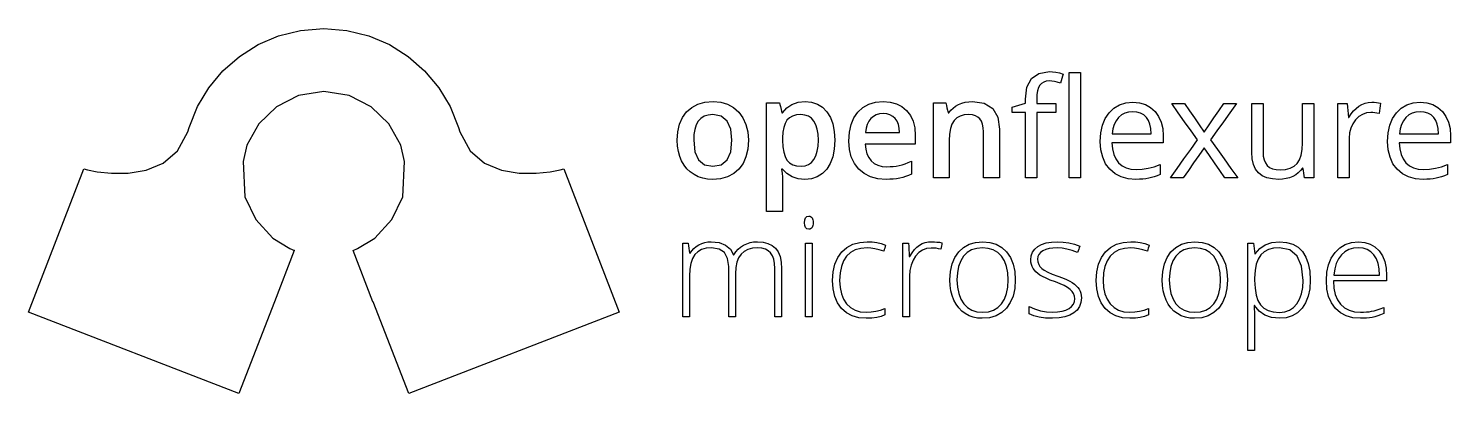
# Model space of a CAD drawing. Extents: x 0 to 184, y -21 to 26.
import ezdxf

# ---------------------------------------------------------------- set-up
doc = ezdxf.new("R2010")
doc.units = 0
doc.layers.get('0').update_dxf_attribs({"linetype": 'CONTINUOUS'})

msp = doc.modelspace()

# ---------------------------------------------------------------- linework, layer by layer
at = {"color": 7}
for points in [[(20.790365, 13.650902), (21.870582, 16.331062), (23.343572, 18.781623), (25.169954, 20.963208), (27.310345, 22.83644), (29.725358, 24.361944), (32.375615, 25.500342), (35.22173, 26.212256), (38.22432, 26.458312), (41.226912, 26.212256), (44.073027, 25.500342), (46.723289, 24.361944), (49.138311, 22.83644), (51.278713, 20.963208), (53.105116, 18.781623), (54.578134, 16.331062), (55.658385, 13.650902), (55.658385, 13.650902), (55.658496, 13.650453), (55.827692, 13.076611), (57.149495, 10.614622), (59.022131, 9.010617), (61.221501, 8.101327), (63.523511, 7.72348), (65.704061, 7.71381), (67.539052, 7.909045), (68.804385, 8.145917), (69.275963, 8.261156), (76.448661, -10.266931), (49.209344, -20.811934), (44.604371, -8.916868), (44.584977, -8.924091), (42.035979, -2.281981), (42.607521, -2.043245), (44.811556, -0.700738), (47.037577, 1.701417), (48.431908, 4.666764), (48.659063, 9.251286), (48.195801, 11.324974), (46.639557, 14.118234), (44.347651, 16.320028), (41.486947, 17.76348), (38.224309, 18.281714), (34.961677, 17.76348), (32.100983, 16.320028), (29.809109, 14.118234), (28.252931, 11.324974), (27.789627, 9.251409), (28.016822, 4.666764), (29.411112, 1.701417), (31.637174, -0.700738), (33.841208, -2.043245), (34.412751, -2.281981), (34.404416, -2.30365), (31.863633, -8.924078), (31.844239, -8.916855), (27.239375, -20.811921), (-0.000018, -10.266921), (7.172678, 8.261168), (7.644256, 8.145929), (8.909589, 7.909056), (10.74458, 7.713822), (12.925129, 7.723492), (15.22714, 8.101338), (17.426513, 9.010629), (19.299149, 10.614634), (20.620951, 13.076622), (20.790256, 13.650464)], [(132.9461, 15.59176), (132.33336, 15.59176), (131.720619, 15.59176), (131.107876, 15.59176), (130.495135, 15.59176), (130.495135, 13.467973), (130.495135, 11.344186), (130.495135, 9.220399), (130.495135, 7.096612), (130.130563, 7.096612), (129.765994, 7.096612), (129.401422, 7.096612), (129.03685, 7.096612), (129.03685, 9.220399), (129.03685, 11.344186), (129.03685, 13.467973), (129.03685, 15.59176), (128.606373, 15.59176), (128.175893, 15.59176), (127.745416, 15.59176), (127.314939, 15.59176), (127.314939, 15.756481), (127.314939, 15.921202), (127.314939, 16.085923), (127.314939, 16.250644), (127.745416, 16.382412), (128.175893, 16.51418), (128.606373, 16.645948), (129.03685, 16.777716), (129.03685, 16.911704), (129.03685, 17.045693), (129.03685, 17.179681), (129.03685, 17.313669), (129.230652, 18.866452), (129.812071, 19.975564), (130.781121, 20.641018), (132.137819, 20.862833), (132.536494, 20.843605), (132.968061, 20.785935), (133.432571, 20.689838), (133.930072, 20.55533), (133.835611, 20.263237), (133.741149, 19.971145), (133.646688, 19.679052), (133.552226, 19.38696), (133.145919, 19.506128), (132.770367, 19.591229), (132.42557, 19.642277), (132.111525, 19.659289), (131.725519, 19.624976), (131.393351, 19.522037), (131.114988, 19.35047), (130.890396, 19.110277), (130.71742, 18.794308), (130.593907, 18.395413), (130.519824, 17.913591), (130.495138, 17.348842), (130.495138, 17.192914), (130.495138, 17.036986), (130.495138, 16.881059), (130.495138, 16.725131), (131.107879, 16.725131), (131.720619, 16.725131), (132.333362, 16.725131), (132.946103, 16.725131), (132.946103, 16.441788), (132.946103, 16.158445), (132.946103, 15.875102)], [(136.161468, 7.096612), (135.796896, 7.096612), (135.432326, 7.096612), (135.067754, 7.096612), (134.703182, 7.096612), (134.703182, 10.514007), (134.703182, 13.931403), (134.703182, 17.348798), (134.703182, 20.766194), (135.067754, 20.766194), (135.432326, 20.766194), (135.796896, 20.766194), (136.161468, 20.766194), (136.161468, 17.348798), (136.161468, 13.931403), (136.161468, 10.514007)], [(93.167539, 11.972424), (93.091209, 10.8474), (92.862233, 9.853034), (92.48063, 8.989326), (91.94641, 8.256276), (91.275945, 7.672107), (90.485838, 7.254804), (89.576077, 7.004397), (88.546644, 6.920921), (87.885516, 6.959375), (87.263938, 7.074716), (86.6819, 7.266911), (86.139382, 7.535926), (85.646924, 7.876939), (85.21483, 8.284898), (84.843136, 8.759817), (84.531875, 9.301715), (84.285868, 9.900186), (84.110166, 10.544806), (84.004759, 11.235557), (83.969627, 11.972424), (84.045377, 13.089224), (84.272647, 14.076426), (84.651469, 14.934048), (85.181877, 15.662106), (85.850121, 16.242463), (86.642427, 16.656983), (87.558795, 16.905684), (88.59923, 16.98858), (89.598563, 16.903757), (90.488037, 16.649278), (91.26768, 16.225127), (91.937528, 15.631286), (92.475632, 14.89367), (92.860013, 14.037967), (93.090656, 13.064207)], [(100.467851, 6.920921), (99.597059, 7.003845), (98.829455, 7.252605), (98.16505, 7.667186), (97.603863, 8.24757), (97.573129, 8.24757), (97.542398, 8.24757), (97.511664, 8.24757), (97.480932, 8.24757), (97.534738, 7.693008), (97.57315, 7.259244), (97.596195, 6.946278), (97.603868, 6.754111), (97.603868, 5.759212), (97.603868, 4.764312), (97.603868, 3.769413), (97.603868, 2.774513), (97.087764, 2.774513), (96.571663, 2.774513), (96.055558, 2.774513), (95.539457, 2.774513), (95.539457, 6.284107), (95.539457, 9.793701), (95.539457, 13.303295), (95.539457, 16.812889), (95.956744, 16.812889), (96.374032, 16.812889), (96.79132, 16.812889), (97.208607, 16.812889), (97.253073, 16.629569), (97.316216, 16.351766), (97.398033, 15.979479), (97.498524, 15.512707), (97.52485, 15.512707), (97.551177, 15.512707), (97.577503, 15.512707), (97.603829, 15.512707), (98.14742, 16.158426), (98.81181, 16.619634), (99.597001, 16.896346), (100.502987, 16.98858), (101.36196, 16.906236), (102.120488, 16.659181), (102.77856, 16.247384), (103.336156, 15.670812), (103.780077, 14.945532), (104.097143, 14.087374), (104.28737, 13.096338), (104.350775, 11.972424), (104.286262, 10.8474), (104.092724, 9.853034), (103.77016, 8.989326), (103.318569, 8.256276), (102.753303, 7.672107), (102.089733, 7.254804), (101.327895, 7.004397)], [(110.992235, 6.920921), (109.920823, 7.003557), (108.9729, 7.251474), (108.148488, 7.664688), (107.447599, 8.243217), (106.888367, 8.9666), (106.488918, 9.814618), (106.249248, 10.787254), (106.169357, 11.884492), (106.243472, 13.011175), (106.465825, 14.010499), (106.836432, 14.882429), (107.355312, 15.626933), (108.003774, 16.222702), (108.763125, 16.648212), (109.633382, 16.903493), (110.614561, 16.98858), (111.526, 16.915573), (112.336427, 16.696531), (113.045841, 16.331421), (113.654239, 15.82021), (114.142292, 15.181127), (114.490923, 14.432183), (114.700116, 13.57341), (114.76985, 12.604842), (114.76985, 12.325939), (114.76985, 12.047036), (114.76985, 11.768134), (114.76985, 11.489231), (113.151195, 11.489231), (111.53254, 11.489231), (109.913888, 11.489231), (108.295234, 11.489231), (108.359554, 10.822952), (108.508382, 10.238457), (108.741737, 9.735778), (109.059636, 9.314948), (109.456601, 8.982453), (109.927141, 8.744998), (110.471238, 8.602548), (111.088874, 8.555072), (111.511995, 8.565227), (111.920248, 8.595688), (112.313646, 8.646456), (112.692204, 8.717531), (113.070233, 8.812238), (113.462004, 8.933879), (113.867491, 9.082423), (114.286654, 9.257837), (114.286654, 8.838329), (114.286654, 8.418822), (114.286654, 7.999314), (114.286654, 7.579806), (113.907843, 7.412906), (113.526779, 7.272369), (113.143496, 7.158179), (112.758024, 7.07032), (112.357826, 7.004959), (111.930109, 6.958272), (111.474901, 6.93026)], [(125.663375, 7.096612), (125.145054, 7.096612), (124.62673, 7.096612), (124.108406, 7.096612), (123.590084, 7.096612), (123.590084, 8.590071), (123.590084, 10.08353), (123.590084, 11.576989), (123.590084, 13.070448), (123.561808, 13.597066), (123.47697, 14.052267), (123.335553, 14.436065), (123.137538, 14.748479), (122.878144, 14.9906), (122.552309, 15.163524), (122.160004, 15.267267), (121.701192, 15.301844), (121.090703, 15.253527), (120.568037, 15.108588), (120.133197, 14.867043), (119.786178, 14.528908), (119.520946, 14.076998), (119.331475, 13.494396), (119.217781, 12.781136), (119.17988, 11.937251), (119.17988, 10.727092), (119.17988, 9.516932), (119.17988, 8.306772), (119.17988, 7.096612), (118.663778, 7.096612), (118.147674, 7.096612), (117.63157, 7.096612), (117.115468, 7.096612), (117.115468, 9.525681), (117.115468, 11.954751), (117.115468, 14.38382), (117.115468, 16.812889), (117.519566, 16.812889), (117.923665, 16.812889), (118.327763, 16.812889), (118.731861, 16.812889), (118.804338, 16.49446), (118.876818, 16.176032), (118.949295, 15.857603), (119.021775, 15.539174), (119.048154, 15.539174), (119.074533, 15.539174), (119.100912, 15.539174), (119.127291, 15.539174), (119.369999, 15.866404), (119.658805, 16.154114), (119.993709, 16.402287), (120.374714, 16.610906), (120.789769, 16.776138), (121.22681, 16.894162), (121.685825, 16.964975), (122.166795, 16.988579), (123.696524, 16.766212), (124.789208, 16.099112), (125.444829, 14.987277), (125.663373, 13.430709), (125.663373, 11.847185), (125.663373, 10.26366), (125.663373, 8.680136)], [(143.321262, 6.920921), (142.310109, 7.002183), (141.41156, 7.245967), (140.625581, 7.652274), (139.952143, 8.221103), (139.412136, 8.934338), (139.026458, 9.773873), (138.795075, 10.739724), (138.717954, 11.831906), (138.78959, 12.936036), (139.004516, 13.920477), (139.36277, 14.785229), (139.864383, 15.530294), (140.486717, 16.129875), (141.207358, 16.558168), (142.026267, 16.815156), (142.943413, 16.900822), (143.801079, 16.826416), (144.564309, 16.603201), (145.233088, 16.231174), (145.807401, 15.710338), (146.268588, 15.067723), (146.59801, 14.330103), (146.795662, 13.497476), (146.861546, 12.569843), (146.861546, 12.339216), (146.861546, 12.108589), (146.861546, 11.877962), (146.861546, 11.647335), (145.203365, 11.647335), (143.545184, 11.647335), (141.887006, 11.647335), (140.228825, 11.647335), (140.298898, 10.850616), (140.465003, 10.156053), (140.727192, 9.563613), (141.085514, 9.073264), (141.53325, 8.688965), (142.063914, 8.414446), (142.677504, 8.249722), (143.37402, 8.19481), (144.149252, 8.235454), (144.92011, 8.357377), (145.686589, 8.56056), (146.448698, 8.844988), (146.448698, 8.519943), (146.448698, 8.194897), (146.448698, 7.869852), (146.448698, 7.544806), (146.067367, 7.389624), (145.696482, 7.258112), (145.336046, 7.150237), (144.986057, 7.065966), (144.623338, 7.002534), (144.224965, 6.957204), (143.79094, 6.929995)], [(151.30675, 12.025184), (150.469997, 13.20017), (149.633247, 14.375157), (148.796494, 15.550144), (147.959744, 16.725131), (148.374812, 16.725131), (148.789879, 16.725131), (149.204945, 16.725131), (149.620012, 16.725131), (150.254737, 15.802711), (150.889462, 14.88029), (151.524187, 13.95787), (152.158912, 13.035449), (152.791459, 13.95787), (153.424006, 14.88029), (154.056554, 15.802711), (154.689101, 16.725131), (155.099771, 16.725131), (155.510442, 16.725131), (155.921115, 16.725131), (156.331785, 16.725131), (155.495032, 15.550144), (154.658282, 14.375157), (153.82153, 13.20017), (152.984779, 12.025184), (153.865453, 10.793041), (154.746127, 9.560898), (155.626803, 8.328755), (156.507476, 7.096612), (156.094586, 7.096612), (155.681693, 7.096612), (155.268803, 7.096612), (154.855913, 7.096612), (154.181662, 8.071792), (153.507411, 9.046972), (152.833163, 10.022152), (152.158912, 10.997331), (151.478088, 10.022152), (150.797263, 9.046972), (150.116439, 8.071792), (149.435616, 7.096612), (149.022726, 7.096612), (148.609833, 7.096612), (148.196943, 7.096612), (147.784053, 7.096612), (148.664726, 8.328755), (149.5454, 9.560898), (150.426076, 10.793041)], [(159.784309, 16.725131), (159.784309, 15.163589), (159.784309, 13.602048), (159.784309, 12.040507), (159.784309, 10.478965), (159.817805, 9.927703), (159.918297, 9.451091), (160.085783, 9.049146), (160.320262, 8.721883), (160.62611, 8.468206), (161.007703, 8.287009), (161.46504, 8.17829), (161.99812, 8.142051), (162.702901, 8.193668), (163.306048, 8.348518), (163.807595, 8.606602), (164.207574, 8.96792), (164.513128, 9.446183), (164.731382, 10.055104), (164.862333, 10.794684), (164.905984, 11.664922), (164.905984, 12.929974), (164.905984, 14.195026), (164.905984, 15.460079), (164.905984, 16.725131), (165.270601, 16.725131), (165.635215, 16.725131), (165.999832, 16.725131), (166.364446, 16.725131), (166.364446, 14.318001), (166.364446, 11.910871), (166.364446, 9.503742), (166.364446, 7.096612), (166.063517, 7.096612), (165.762588, 7.096612), (165.461656, 7.096612), (165.160727, 7.096612), (165.108057, 7.419481), (165.055383, 7.74235), (165.002713, 8.065219), (164.950039, 8.388088), (164.930275, 8.388088), (164.910511, 8.388088), (164.890746, 8.388088), (164.870982, 8.388088), (164.625205, 8.053188), (164.336074, 7.75998), (164.003583, 7.508496), (163.627737, 7.29877), (163.216233, 7.13351), (162.776752, 7.015427), (162.309257, 6.944553), (161.813716, 6.920921), (160.990394, 6.97309), (160.277424, 7.129586), (159.674803, 7.390394), (159.182533, 7.755496), (158.800162, 8.235429), (158.527001, 8.840504), (158.363079, 9.570751), (158.308432, 10.426205), (158.308432, 12.000936), (158.308432, 13.575668), (158.308432, 15.150399), (158.308432, 16.72513), (158.677401, 16.72513), (159.046368, 16.72513), (159.415337, 16.72513)], [(173.849152, 16.900822), (174.16163, 16.894226), (174.457606, 16.87444), (174.737093, 16.841465), (175.00011, 16.795301), (174.949572, 16.457109), (174.899032, 16.118917), (174.848494, 15.780726), (174.797953, 15.442534), (174.50807, 15.500125), (174.23575, 15.541262), (173.980996, 15.565945), (173.743808, 15.574174), (173.180692, 15.514884), (172.659889, 15.337017), (172.181396, 15.040571), (171.745217, 14.625548), (171.38197, 14.122015), (171.122528, 13.560302), (170.966873, 12.940411), (170.914994, 12.262341), (170.914994, 10.970908), (170.914994, 9.679476), (170.914994, 8.388044), (170.914994, 7.096612), (170.550422, 7.096612), (170.185853, 7.096612), (169.821281, 7.096612), (169.456709, 7.096612), (169.456709, 9.503742), (169.456709, 11.910871), (169.456709, 14.318001), (169.456709, 16.725131), (169.757595, 16.725131), (170.05848, 16.725131), (170.359366, 16.725131), (170.66025, 16.725131), (170.701996, 16.279287), (170.743745, 15.833443), (170.785491, 15.3876), (170.827237, 14.941756), (170.844779, 14.941756), (170.862321, 14.941756), (170.879863, 14.941756), (170.897404, 14.941756), (171.179096, 15.384857), (171.488227, 15.774154), (171.824817, 16.109647), (172.188881, 16.391336), (172.575918, 16.614187), (172.981665, 16.773407), (173.406086, 16.868962)], [(180.508341, 6.920921), (179.497188, 7.002183), (178.598637, 7.245967), (177.81266, 7.652273), (177.139222, 8.221103), (176.599189, 8.934338), (176.21345, 9.773873), (175.982006, 10.739724), (175.904858, 11.831906), (175.976518, 12.936036), (176.191487, 13.920477), (176.549749, 14.785229), (177.051287, 15.530294), (177.673699, 16.129875), (178.394347, 16.558168), (179.213269, 16.815156), (180.130492, 16.900822), (180.988134, 16.826416), (181.751322, 16.603201), (182.420093, 16.231174), (182.994477, 15.710338), (183.455667, 15.067723), (183.785087, 14.330103), (183.982738, 13.497476), (184.048622, 12.569843), (184.048622, 12.339216), (184.048622, 12.108589), (184.048622, 11.877962), (184.048622, 11.647335), (182.390441, 11.647335), (180.732261, 11.647335), (179.074083, 11.647335), (177.415902, 11.647335), (177.485897, 10.850616), (177.651992, 10.156053), (177.91417, 9.563613), (178.272416, 9.073264), (178.720253, 8.688965), (179.250949, 8.414446), (179.864507, 8.249722), (180.560924, 8.19481), (181.336257, 8.235454), (182.107165, 8.357377), (182.873666, 8.56056), (183.635777, 8.844988), (183.635777, 8.519943), (183.635777, 8.194897), (183.635777, 7.869852), (183.635777, 7.544806), (183.254444, 7.389624), (182.88354, 7.258112), (182.523051, 7.150237), (182.172962, 7.065966), (181.81034, 7.002534), (181.41202, 6.957204), (180.978014, 6.929995)], [(86.095504, 11.972424), (86.250904, 10.500388), (86.717082, 9.448893), (87.494007, 8.817972), (88.581643, 8.607658), (89.657825, 8.817972), (90.426527, 9.448893), (90.887748, 10.500388), (91.041487, 11.972424), (90.886664, 13.429094), (90.422174, 14.469532), (89.647982, 15.093771), (88.564056, 15.301844), (87.958724, 15.248039), (87.442895, 15.086627), (87.016558, 14.817606), (86.679691, 14.440976), (86.424159, 13.963858), (86.241594, 13.393382), (86.132032, 12.729566)], [(99.967071, 15.301844), (99.393573, 15.256822), (98.902999, 15.121756), (98.495353, 14.896647), (98.170635, 14.581494), (97.922673, 14.167515), (97.745555, 13.645927), (97.639285, 13.016731), (97.603863, 12.279927), (97.603863, 12.203051), (97.603863, 12.126175), (97.603863, 12.0493), (97.603863, 11.972424), (97.639021, 11.146292), (97.744468, 10.442638), (97.920175, 9.861449), (98.166108, 9.402706), (98.491741, 9.054873), (98.906306, 8.80642), (99.409808, 8.657348), (100.002242, 8.607658), (100.50734, 8.662572), (100.950977, 8.827315), (101.333139, 9.101886), (101.653806, 9.486286), (101.907483, 9.972156), (102.08868, 10.551401), (102.197397, 11.224019), (102.233637, 11.990011), (102.197662, 12.757308), (102.089746, 13.425225), (101.909906, 13.993761), (101.658158, 14.462916), (101.336703, 14.829947), (100.947712, 15.092112), (100.491174, 15.249411)], [(110.614561, 15.424949), (110.147042, 15.385967), (109.728381, 15.269021), (109.358594, 15.074112), (109.037697, 14.801238), (108.771084, 14.453671), (108.564362, 14.034702), (108.417487, 13.544364), (108.330405, 12.98269), (109.432958, 12.98269), (110.535508, 12.98269), (111.638061, 12.98269), (112.740612, 12.98269), (112.697718, 13.547958), (112.586778, 14.040209), (112.407798, 14.459425), (112.16078, 14.805591), (111.853266, 15.076536), (111.493057, 15.270088), (111.080156, 15.386231)], [(142.925826, 15.679692), (142.375451, 15.63248), (141.883762, 15.490833), (141.450806, 15.254735), (141.076632, 14.924169), (140.76726, 14.510152), (140.528686, 14.023688), (140.360927, 13.464746), (140.263996, 12.833292), (141.522476, 12.833292), (142.780956, 12.833292), (144.039434, 12.833292), (145.297914, 12.833292), (145.259459, 13.482596), (145.14412, 14.051178), (144.951924, 14.539021), (144.682908, 14.946109), (144.342522, 15.267076), (143.936201, 15.496318), (143.463965, 15.633851)], [(180.112905, 15.679692), (179.562456, 15.63248), (179.070775, 15.490833), (178.637859, 15.254735), (178.263711, 14.924169), (177.954339, 14.510152), (177.715765, 14.023688), (177.548006, 13.464746), (177.451075, 12.833292), (178.709511, 12.833292), (179.967948, 12.833292), (181.226383, 12.833292), (182.484818, 12.833292), (182.44639, 13.482596), (182.331111, 14.051178), (182.138976, 14.539021), (181.869988, 14.946109), (181.529527, 15.267076), (181.123214, 15.496318), (180.651018, 15.633851)], [(100.432677, 1.307347), (100.467282, 1.676334), (100.571083, 1.939917), (100.744068, 2.098078), (100.986217, 2.150802), (101.114913, 2.13706), (101.228835, 2.095844), (101.327969, 2.027171), (101.412297, 1.931058), (101.479514, 1.809704), (101.527568, 1.665302), (101.556423, 1.497849), (101.566054, 1.307347), (101.556423, 1.12015), (101.527568, 0.953767), (101.479514, 0.808246), (101.412297, 0.683636), (101.327969, 0.583664), (101.228835, 0.512276), (101.114913, 0.469455), (100.986217, 0.455186), (100.744068, 0.508438), (100.571083, 0.668205), (100.467282, 0.934503)], [(96.602479, -10.895068), (96.602479, -9.329129), (96.602479, -7.763193), (96.602479, -6.197256), (96.602479, -4.631317), (96.568429, -3.980119), (96.466292, -3.423354), (96.296083, -2.961042), (96.057818, -2.593197), (95.749192, -2.312654), (95.368136, -2.112245), (94.914633, -1.99199), (94.388667, -1.9519), (93.702894, -2.002409), (93.112646, -2.153949), (92.617928, -2.406536), (92.218738, -2.760184), (91.911255, -3.221895), (91.691645, -3.798919), (91.559891, -4.491254), (91.515975, -5.298906), (91.515975, -6.697946), (91.515975, -8.096986), (91.515975, -9.496028), (91.515975, -10.895068), (91.29414, -10.895068), (91.072309, -10.895068), (90.850477, -10.895068), (90.628642, -10.895068), (90.628642, -9.263224), (90.628642, -7.63138), (90.628642, -5.999538), (90.628642, -4.367694), (90.490278, -3.310808), (90.075189, -2.55587), (89.383375, -2.102895), (88.414834, -1.9519), (87.714751, -2.006523), (87.116827, -2.170404), (86.621027, -2.443557), (86.227317, -2.826001), (85.927501, -3.328689), (85.71339, -3.962572), (85.584945, -4.72767), (85.542139, -5.623997), (85.542139, -6.941764), (85.542139, -8.259532), (85.542139, -9.5773), (85.542139, -10.895068), (85.324701, -10.895068), (85.107264, -10.895068), (84.889829, -10.895068), (84.672392, -10.895068), (84.672392, -8.507746), (84.672392, -6.120424), (84.672392, -3.733099), (84.672392, -1.345777), (84.852478, -1.345777), (85.032567, -1.345777), (85.212656, -1.345777), (85.392742, -1.345777), (85.43884, -1.672997), (85.484938, -2.000221), (85.531039, -2.327442), (85.577138, -2.654665), (85.590314, -2.654665), (85.60349, -2.654665), (85.616693, -2.654665), (85.629869, -2.654665), (85.84842, -2.318946), (86.108664, -2.023271), (86.410633, -1.767655), (86.754359, -1.552112), (87.128284, -1.381141), (87.520851, -1.258977), (87.932093, -1.185653), (88.362044, -1.161206), (89.389871, -1.267182), (90.215657, -1.585111), (90.839383, -2.114989), (91.261031, -2.856823), (91.269815, -2.856823), (91.278599, -2.856823), (91.287383, -2.856823), (91.296167, -2.856823), (91.549032, -2.471859), (91.841958, -2.134187), (92.174975, -1.843757), (92.548117, -1.60052), (92.954655, -1.408319), (93.388111, -1.271035), (93.848502, -1.188662), (94.335846, -1.161206), (95.068832, -1.213374), (95.704089, -1.36987), (96.241627, -1.630677), (96.681467, -1.995779), (97.023486, -2.474606), (97.267805, -3.076369), (97.414411, -3.801121), (97.463282, -4.648904), (97.463282, -6.210446), (97.463282, -7.771985), (97.463282, -9.333526), (97.463282, -10.895068), (97.248065, -10.895068), (97.032847, -10.895068), (96.817632, -10.895068)], [(101.425356, -10.895068), (101.207962, -10.895068), (100.990569, -10.895068), (100.773177, -10.895068), (100.555782, -10.895068), (100.555782, -8.507746), (100.555782, -6.120424), (100.555782, -3.733099), (100.555782, -1.345777), (100.773177, -1.345777), (100.990569, -1.345777), (101.207962, -1.345777), (101.425356, -1.345777), (101.425356, -3.733099), (101.425356, -6.120424), (101.425356, -8.507746)], [(108.435926, -11.070759), (107.467908, -10.990051), (106.610782, -10.747912), (105.864562, -10.344327), (105.229263, -9.779283), (104.722009, -9.069935), (104.359668, -8.233196), (104.142249, -7.269062), (104.069772, -6.177534), (104.144993, -5.057114), (104.370658, -4.06794), (104.746766, -3.21001), (105.273316, -2.483326), (105.930528, -1.904899), (106.698627, -1.491737), (107.577633, -1.243838), (108.567561, -1.161206), (109.180368, -1.188109), (109.779985, -1.268815), (110.366413, -1.403324), (110.939649, -1.591638), (110.880358, -1.784916), (110.82107, -1.978194), (110.76178, -2.17147), (110.702492, -2.364748), (110.103428, -2.184104), (109.545027, -2.05509), (109.027272, -1.977694), (108.550149, -1.951897), (107.7249, -2.019707), (107.006152, -2.22314), (106.393901, -2.562191), (105.888147, -3.036864), (105.49232, -3.638902), (105.209586, -4.360074), (105.039946, -5.200409), (104.983399, -6.159945), (105.039946, -7.073871), (105.209586, -7.882898), (105.49232, -8.58706), (105.888147, -9.186389), (106.385646, -9.664846), (106.973156, -10.006621), (107.650709, -10.211697), (108.418339, -10.28006), (109.056903, -10.250969), (109.672398, -10.16368), (110.264813, -10.018181), (110.83413, -9.814454), (110.83413, -10.016524), (110.83413, -10.218595), (110.83413, -10.420665), (110.83413, -10.622735), (110.341632, -10.81872), (109.777765, -10.958729), (109.14253, -11.042748)], [(116.931072, -1.161206), (117.239566, -1.168905), (117.559093, -1.191977), (117.889655, -1.230397), (118.231253, -1.284131), (118.189507, -1.492819), (118.147761, -1.701506), (118.106015, -1.910194), (118.064269, -2.118881), (117.762835, -2.053519), (117.455881, -2.006833), (117.143443, -1.978819), (116.825554, -1.969479), (116.242462, -2.034257), (115.714253, -2.228596), (115.240956, -2.552517), (114.822608, -3.006037), (114.480515, -3.55841), (114.236204, -4.178869), (114.08964, -4.867402), (114.040793, -5.623989), (114.040793, -6.941757), (114.040793, -8.259524), (114.040793, -9.577292), (114.040793, -10.89506), (113.823356, -10.89506), (113.605919, -10.89506), (113.388481, -10.89506), (113.171044, -10.89506), (113.171044, -8.507738), (113.171044, -6.120416), (113.171044, -3.733091), (113.171044, -1.345769), (113.355527, -1.345769), (113.540011, -1.345769), (113.724497, -1.345769), (113.90898, -1.345769), (113.930914, -1.776201), (113.952848, -2.206636), (113.974782, -2.637068), (113.996716, -3.067502), (114.012088, -3.067502), (114.027461, -3.067502), (114.042833, -3.067502), (114.058205, -3.067502), (114.357491, -2.579677), (114.666636, -2.170353), (114.985641, -1.839547), (115.314508, -1.587278), (115.665972, -1.400892), (116.052531, -1.26774), (116.474221, -1.187836)], [(127.7102, -6.107189), (127.639384, -7.211642), (127.426921, -8.188164), (127.0728, -9.036735), (126.577003, -9.757344), (125.956557, -10.331987), (125.228501, -10.742427), (124.392838, -10.988678), (123.449567, -11.070759), (122.840089, -11.032884), (122.267943, -10.919251), (121.733112, -10.729838), (121.235584, -10.464636), (120.78484, -10.128586), (120.390105, -9.726655), (120.051362, -9.258837), (119.768591, -8.725138), (119.545666, -8.136528), (119.386456, -7.503988), (119.290941, -6.827536), (119.259107, -6.107189), (119.329922, -5.003289), (119.542383, -4.028414), (119.896506, -3.182564), (120.392304, -2.465739), (121.011643, -1.895054), (121.736387, -1.487382), (122.566552, -1.242756), (123.502153, -1.161206), (124.43315, -1.243838), (125.258124, -1.491737), (125.977089, -1.904899), (126.590063, -2.483326), (127.080148, -3.205628), (127.430186, -4.050395), (127.640199, -5.017593)], [(136.275694, -8.408929), (136.214739, -9.013111), (136.031878, -9.543217), (135.727107, -9.999207), (135.300426, -10.381054), (134.761835, -10.682825), (134.121086, -10.898354), (133.378215, -11.027661), (132.533252, -11.070759), (131.625046, -11.033969), (130.815696, -10.923603), (130.105208, -10.739684), (129.493576, -10.48222), (129.493576, -10.247196), (129.493576, -10.012172), (129.493576, -9.777151), (129.493576, -9.542126), (130.223818, -9.85728), (130.973846, -10.08239), (131.743656, -10.217454), (132.533252, -10.262476), (133.19787, -10.23312), (133.777387, -10.14503), (134.271792, -9.998173), (134.681068, -9.792518), (135.002037, -9.538062), (135.231277, -9.244595), (135.368811, -8.912143), (135.414652, -8.540742), (135.378148, -8.194762), (135.268629, -7.877395), (135.086074, -7.588597), (134.830468, -7.328318), (134.49141, -7.083414), (134.058491, -6.840749), (133.531673, -6.600272), (132.910927, -6.361933), (132.248243, -6.11188), (131.692039, -5.879915), (131.242369, -5.666036), (130.899276, -5.470245), (130.627189, -5.277562), (130.39077, -5.072764), (130.190034, -4.855887), (130.025, -4.626962), (129.896306, -4.379026), (129.804343, -4.105333), (129.74914, -3.805846), (129.730725, -3.480533), (129.78701, -2.972591), (129.955867, -2.520675), (130.237293, -2.124784), (130.631292, -1.784916), (131.12623, -1.512043), (131.710708, -1.317133), (132.38467, -1.200187), (133.148075, -1.161206), (133.911295, -1.197446), (134.654745, -1.306163), (135.378444, -1.487361), (136.082408, -1.741038), (136.001136, -1.938711), (135.919864, -2.136383), (135.838591, -2.334059), (135.757319, -2.531732), (135.067103, -2.278055), (134.402158, -2.096857), (133.762483, -1.98814), (133.148075, -1.9519), (132.594107, -1.976057), (132.100505, -2.048536), (131.6673, -2.169335), (131.294529, -2.338454), (130.994716, -2.550401), (130.780602, -2.799683), (130.65216, -3.086283), (130.609353, -3.410183), (130.642558, -3.764875), (130.742187, -4.082235), (130.908256, -4.362278), (131.140777, -4.60502), (131.46994, -4.835581), (131.925923, -5.079333), (132.508744, -5.336275), (133.218423, -5.606407), (133.820162, -5.833478), (134.334075, -6.049007), (134.760168, -6.253012), (135.098435, -6.445509), (135.374377, -6.638457), (135.613495, -6.844056), (135.815782, -7.06229), (135.981242, -7.293142), (136.110035, -7.540821), (136.202052, -7.809309), (136.257276, -8.098663)], [(142.548152, -11.070759), (141.580164, -10.990051), (140.723096, -10.747912), (139.976937, -10.344327), (139.341664, -9.779283), (138.83431, -9.069935), (138.471915, -8.233196), (138.254481, -7.269062), (138.182001, -6.177534), (138.257222, -5.057114), (138.482885, -4.06794), (138.858993, -3.21001), (139.385543, -2.483326), (140.042781, -1.904899), (140.81094, -1.491737), (141.690008, -1.243838), (142.679965, -1.161206), (143.292671, -1.188109), (143.892236, -1.268815), (144.478642, -1.403324), (145.051878, -1.591638), (144.992587, -1.784916), (144.9333, -1.978194), (144.874012, -2.17147), (144.814721, -2.364748), (144.215657, -2.184104), (143.657254, -2.05509), (143.139501, -1.977694), (142.662378, -1.951897), (141.837132, -2.019707), (141.118399, -2.22314), (140.506201, -2.562191), (140.000548, -3.036864), (139.60462, -3.638902), (139.321836, -4.360074), (139.152178, -5.200409), (139.095628, -6.159945), (139.152178, -7.073871), (139.321836, -7.882898), (139.60462, -8.58706), (140.000548, -9.186389), (140.49797, -9.664846), (141.085469, -10.006621), (141.763012, -10.211697), (142.530565, -10.28006), (143.169132, -10.250969), (143.784648, -10.16368), (144.377116, -10.018181), (144.946531, -9.814454), (144.946531, -10.016524), (144.946531, -10.218595), (144.946531, -10.420665), (144.946531, -10.622735), (144.454007, -10.81872), (143.890079, -10.958729), (143.254783, -11.042748)], [(155.181001, -6.107189), (155.110185, -7.211642), (154.897722, -8.188164), (154.543601, -9.036735), (154.047804, -9.757344), (153.427356, -10.331987), (152.699281, -10.742427), (151.863565, -10.988678), (150.920193, -11.070759), (150.310816, -11.032884), (149.738723, -10.919251), (149.203913, -10.729838), (148.706385, -10.464636), (148.255641, -10.128586), (147.860906, -9.726655), (147.522163, -9.258837), (147.239395, -8.725138), (147.016441, -8.136528), (146.85717, -7.503988), (146.761594, -6.827536), (146.729733, -6.107189), (146.800578, -5.003289), (147.013097, -4.028414), (147.367278, -3.182564), (147.863105, -2.465739), (148.482444, -1.895054), (149.207188, -1.487382), (150.037353, -1.242756), (150.972954, -1.161206), (151.90388, -1.243838), (152.728861, -1.491737), (153.447866, -1.904899), (154.060864, -2.483326), (154.550949, -3.205628), (154.900987, -4.050395), (155.111, -5.017593)], [(161.910361, -11.070759), (160.882536, -10.96753), (160.004011, -10.657848), (159.27482, -10.141731), (158.694993, -9.419196), (158.679621, -9.419196), (158.664249, -9.419196), (158.648876, -9.419196), (158.633504, -9.419196), (158.640092, -9.603679), (158.64668, -9.788165), (158.653242, -9.972649), (158.65983, -10.157132), (158.675229, -10.489853), (158.686209, -10.837934), (158.692797, -11.201392), (158.694914, -11.580246), (158.694914, -12.489519), (158.694914, -13.398794), (158.694914, -14.308069), (158.694914, -15.217341), (158.477477, -15.217341), (158.260039, -15.217341), (158.042602, -15.217341), (157.825165, -15.217341), (157.825165, -11.74945), (157.825165, -8.281559), (157.825165, -4.813668), (157.825165, -1.345777), (158.009648, -1.345777), (158.194132, -1.345777), (158.378618, -1.345777), (158.563101, -1.345777), (158.604847, -1.68619), (158.646593, -2.0266), (158.688339, -2.36701), (158.730085, -2.707423), (158.743261, -2.707423), (158.756437, -2.707423), (158.76964, -2.707423), (158.782816, -2.707423), (159.348345, -2.030952), (160.061037, -1.54776), (160.920875, -1.257845), (161.927839, -1.161206), (162.836834, -1.240544), (163.631052, -1.478568), (164.310512, -1.875295), (164.875231, -2.43074), (165.319152, -3.137636), (165.636218, -3.988954), (165.826445, -4.984671), (165.88985, -6.124776), (165.823146, -7.235791), (165.623026, -8.2145), (165.289473, -9.060884), (164.822471, -9.774931), (164.240157, -10.341832), (163.560683, -10.74678), (162.784049, -10.989762), (161.910252, -11.070759), (161.910249, -11.070759), (161.910247, -11.070759), (161.910247, -11.070759)], [(172.390866, -11.070759), (171.407275, -10.990606), (170.538407, -10.750132), (169.784268, -10.349325), (169.144852, -9.788165), (168.635572, -9.082601), (168.27182, -8.248584), (168.053578, -7.286096), (167.980836, -6.195121), (168.051125, -5.109824), (168.26198, -4.138242), (168.613386, -3.280339), (169.105326, -2.536087), (169.716402, -1.934575), (170.425226, -1.504926), (171.231801, -1.247135), (172.136123, -1.161206), (172.935022, -1.234792), (173.64497, -1.455542), (174.265952, -1.823434), (174.797953, -2.338456), (175.224607, -2.979761), (175.529317, -3.726505), (175.71212, -4.578667), (175.773046, -5.536237), (175.773046, -5.711928), (175.773046, -5.887619), (175.773046, -6.063308), (175.773046, -6.238999), (174.053399, -6.238999), (172.333753, -6.238999), (170.61411, -6.238999), (168.894464, -6.238999), (168.958416, -7.164705), (169.132753, -7.974034), (169.417439, -8.666972), (169.812443, -9.243504), (170.311307, -9.697024), (170.907332, -10.020946), (171.600519, -10.215285), (172.390866, -10.280063), (172.787019, -10.272945), (173.15847, -10.251567), (173.505207, -10.215877), (173.827212, -10.165855), (174.15745, -10.092301), (174.528887, -9.985788), (174.941529, -9.846334), (175.395371, -9.673955), (175.395371, -9.871628), (175.395371, -10.069303), (175.395371, -10.266976), (175.395371, -10.464652), (174.998989, -10.62632), (174.617952, -10.760009), (174.25226, -10.865686), (173.901912, -10.943317), (173.550482, -10.999081), (173.181518, -11.038911), (172.794991, -11.062803)], [(120.172734, -6.107189), (120.226802, -7.037007), (120.389018, -7.858678), (120.659395, -8.572185), (121.037953, -9.177512), (121.515365, -9.659927), (122.082282, -10.004467), (122.738687, -10.21117), (123.484566, -10.280063), (124.230519, -10.21117), (124.886916, -10.004467), (125.453791, -9.659927), (125.931179, -9.177512), (126.309837, -8.572185), (126.580268, -7.858678), (126.742502, -7.037007), (126.796572, -6.107189), (126.741949, -5.174329), (126.578069, -4.352393), (126.304916, -3.64136), (125.922471, -3.041219), (125.441199, -2.564617), (124.871549, -2.224207), (124.213485, -2.019975), (123.466979, -1.9519), (122.721656, -2.01971), (122.066918, -2.223143), (121.502776, -2.562193), (121.029248, -3.036866), (120.654474, -3.635632), (120.386819, -4.346951), (120.226249, -5.17081)], [(147.643535, -6.107189), (147.697603, -7.037007), (147.859819, -7.858678), (148.130196, -8.572185), (148.508754, -9.177512), (148.986166, -9.659927), (149.553083, -10.004467), (150.209488, -10.21117), (150.955367, -10.280063), (151.70132, -10.21117), (152.357717, -10.004467), (152.924592, -9.659927), (153.40198, -9.177512), (153.780564, -8.572185), (154.051003, -7.858678), (154.21328, -7.037007), (154.267374, -6.107189), (154.21275, -5.174329), (154.04887, -4.352393), (153.775717, -3.64136), (153.393272, -3.041219), (152.912001, -2.564617), (152.34235, -2.224207), (151.684286, -2.019975), (150.93778, -1.9519), (150.192457, -2.01971), (149.537716, -2.223143), (148.973577, -2.562193), (148.50005, -3.036866), (148.125275, -3.635632), (147.85762, -4.346951), (147.69705, -5.17081)], [(161.892766, -10.297649), (162.584844, -10.229575), (163.194013, -10.02534), (163.720291, -9.684933), (164.163687, -9.208331), (164.515406, -8.609272), (164.766633, -7.901511), (164.917371, -7.085063), (164.967616, -6.159947), (164.777637, -4.318953), (164.207698, -3.003934), (163.257799, -2.214912), (161.92794, -1.9519), (161.148789, -2.009264), (160.480579, -2.181373), (159.923308, -2.46824), (159.476974, -2.86988), (159.134855, -3.401126), (158.890483, -4.076774), (158.743859, -4.896795), (158.694985, -5.861153), (158.694985, -5.931456), (158.694985, -6.001758), (158.694985, -6.07206), (158.694985, -6.142363), (158.741933, -7.182279), (158.882776, -8.061859), (159.117517, -8.781137), (159.446153, -9.340144), (159.880739, -9.759053), (160.433348, -10.058273), (161.104014, -10.237806)], [(172.136123, -1.934313), (171.480514, -1.991151), (170.89301, -2.161654), (170.373611, -2.445806), (169.922314, -2.843588), (169.548432, -3.348426), (169.261277, -3.953756), (169.060868, -4.65958), (168.947222, -5.465892), (170.423094, -5.465892), (171.898966, -5.465892), (173.374841, -5.465892), (174.850713, -5.465892), (174.805692, -4.680998), (174.670625, -3.986689), (174.445515, -3.382976), (174.130361, -2.86988), (173.735582, -2.460569), (173.271606, -2.168205), (172.738447, -1.992786)]]:
    msp.add_lwpolyline(points, close=True, dxfattribs=at)

doc.saveas('drawing.dxf')
